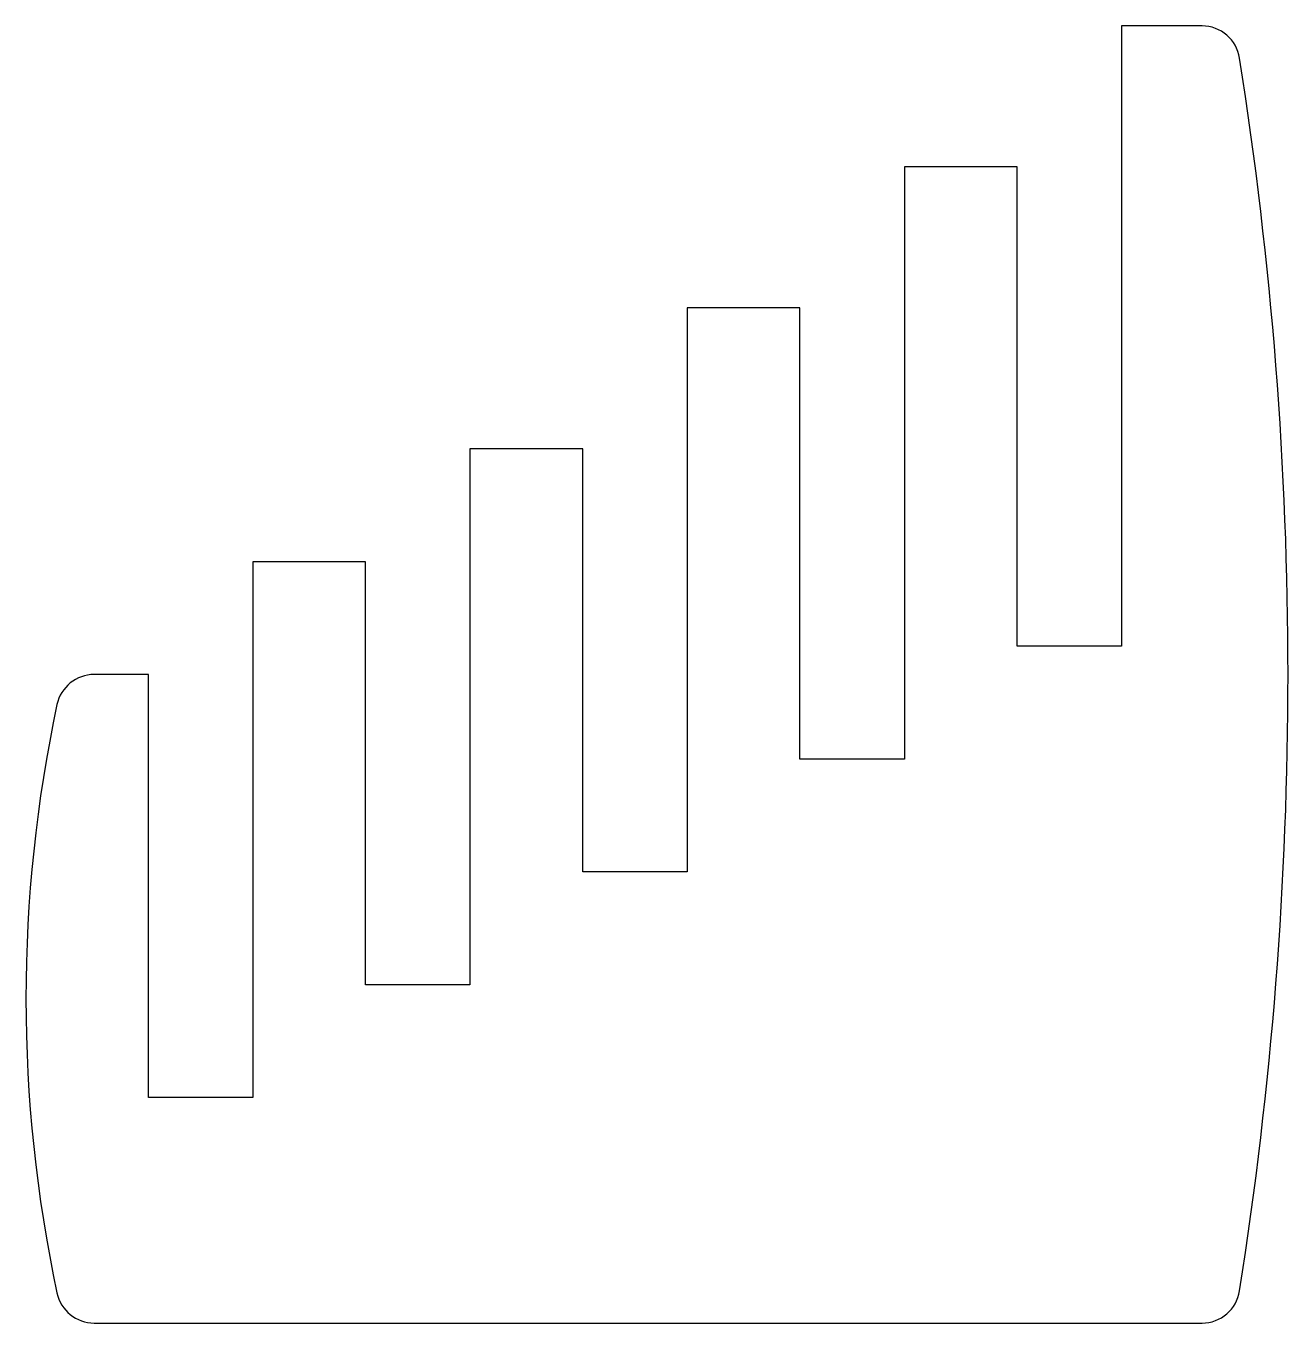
# Model space of a CAD drawing. Header units: inches. Extents: x -0.07 to 2.17, y 0 to 2.3.
import ezdxf

# ---------------------------------------------------------------- set-up
doc = ezdxf.new("R2010")
doc.units = ezdxf.units.IN
doc.header["$MEASUREMENT"] = 0

msp = doc.modelspace()

# ---------------------------------------------------------------- linework, layer by layer
msp.add_lwpolyline([(2.0842, 2.243, 0.369002), (2.0176, 2.3), (1.875, 2.3), (1.875, 1.2), (1.69, 1.2), (1.69, 2.05), (1.49, 2.05), (1.49, 1), (1.305, 1), (1.305, 1.8), (1.105, 1.8), (1.105, 0.8), (0.92, 0.8), (0.92, 1.55), (0.72, 1.55), (0.72, 0.6), (0.535, 0.6), (0.535, 1.35), (0.335, 1.35), (0.335, 0.4), (0.15, 0.4), (0.15, 1.15), (0.054, 1.15, 0.353911), (-0.012, 1.0966, 0.105477), (-0.012, 0.0534, 0.353911), (0.054, 0), (2.0176, 0, 0.369002), (2.0842, 0.057, 0.078556)], format="xyb", close=True)

doc.saveas('drawing.dxf')
